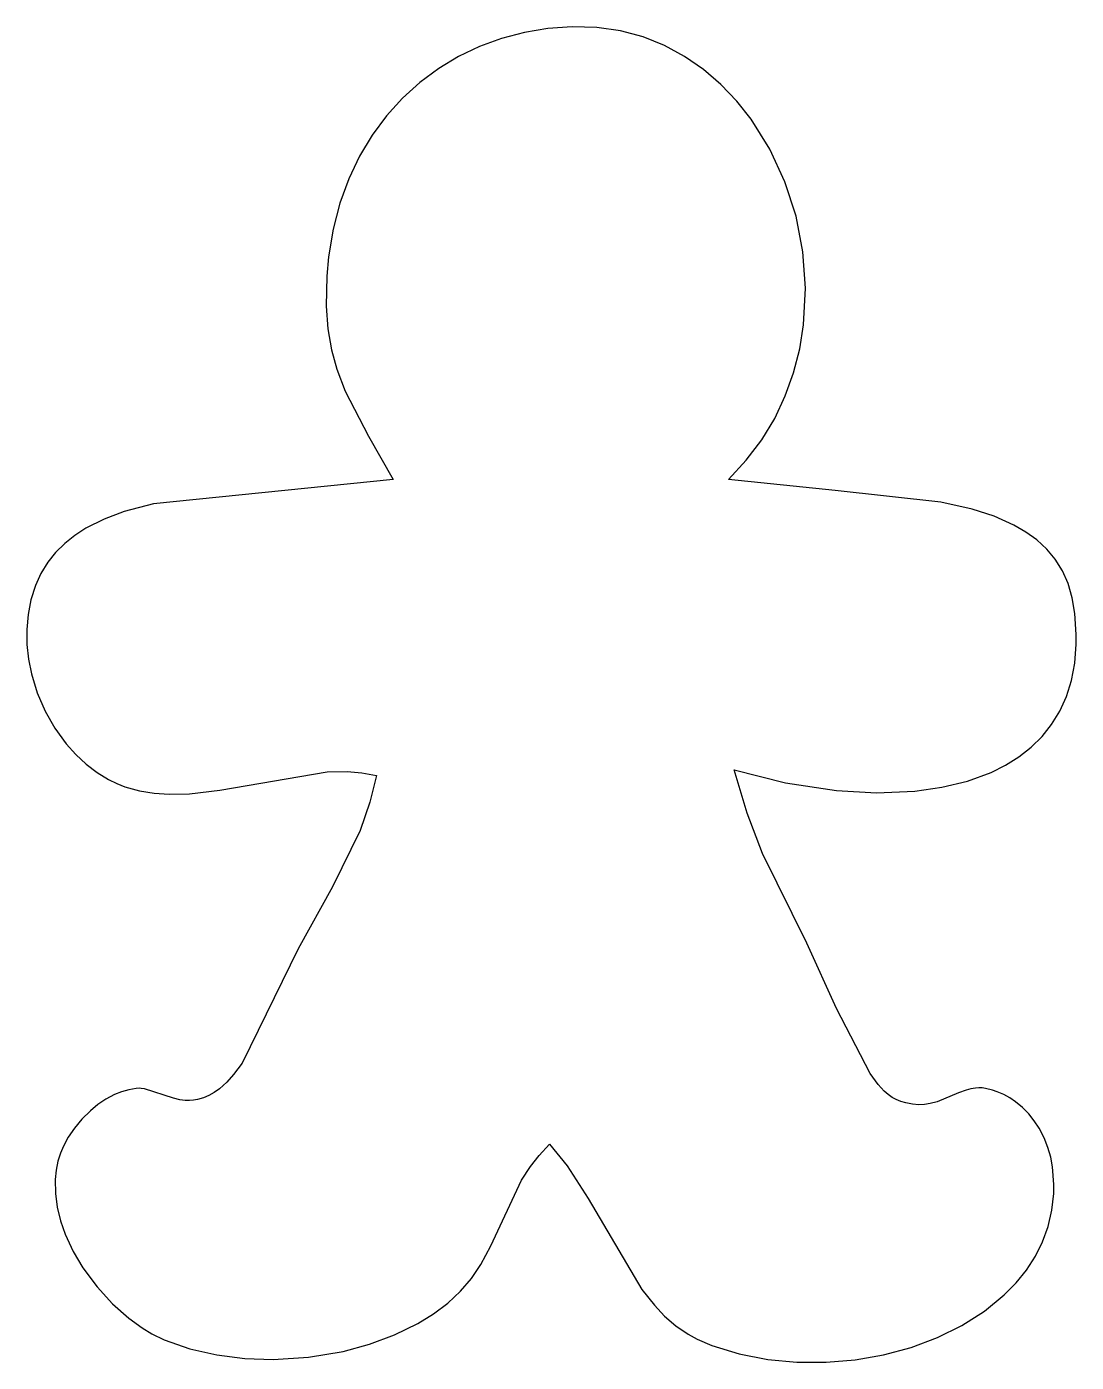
# Model space of a CAD drawing. Extents: x 0.12 to 2.73, y 0.14 to 3.46.
import ezdxf

# ---------------------------------------------------------------- set-up
doc = ezdxf.new("R2010")
doc.units = 0
doc.layers.add('GBM5', color=7, linetype='CONTINUOUS')

msp = doc.modelspace()

# ---------------------------------------------------------------- linework, layer by layer
at = {"layer": 'GBM5'}
msp.add_polyline3d([(0.466, 0.1935, 5.4999), (0.53, 0.1716, 5.4999), (0.5971, 0.1564, 5.4999), (0.6665, 0.1477, 5.4999), (0.7369, 0.1452, 5.4999), (0.8248, 0.1507, 5.4999), (0.9108, 0.1651, 5.4999), (0.9766, 0.1829, 5.4999), (1.0388, 0.2059, 5.4999), (1.0963, 0.234, 5.4999), (1.1357, 0.2582, 5.4999), (1.1713, 0.2851, 5.4999), (1.2028, 0.3145, 5.4999), (1.2297, 0.3463, 5.4999), (1.2528, 0.3805, 5.4999), (1.2782, 0.4273, 5.4999), (1.3545, 0.5907, 5.4999), (1.3767, 0.6243, 5.4999), (1.3984, 0.6516, 5.4999), (1.4241, 0.6796, 5.4999), (1.4674, 0.6257, 5.4999), (1.5195, 0.5453, 5.4999), (1.6532, 0.3185, 5.4999), (1.6843, 0.2796, 5.4999), (1.7099, 0.2529, 5.4999), (1.7378, 0.2289, 5.4999), (1.7685, 0.2077, 5.4999), (1.7907, 0.1953, 5.4999), (1.8268, 0.1796, 5.4999), (1.8953, 0.1588, 5.4999), (1.9661, 0.145, 5.4999), (2.0383, 0.1381, 5.4999), (2.111, 0.1379, 5.4999), (2.1833, 0.1441, 5.4999), (2.2541, 0.1565, 5.4999), (2.3225, 0.175, 5.4999), (2.3877, 0.1993, 5.4999), (2.4486, 0.2292, 5.4999), (2.5044, 0.2646, 5.4999), (2.554, 0.3052, 5.4999), (2.5832, 0.3351, 5.4999), (2.609, 0.3671, 5.4999), (2.6311, 0.4013, 5.4999), (2.6492, 0.4374, 5.4999), (2.663, 0.4756, 5.4999), (2.6723, 0.5157, 5.4999), (2.6768, 0.5577, 5.4999), (2.6771, 0.5794, 5.4999), (2.6739, 0.624, 5.4999), (2.6695, 0.6473, 5.4999), (2.6625, 0.6713, 5.4999), (2.6527, 0.6956, 5.4999), (2.6402, 0.7194, 5.4999), (2.6282, 0.7377, 5.4999), (2.6145, 0.755, 5.4999), (2.5989, 0.771, 5.4999), (2.5817, 0.7854, 5.4999), (2.5675, 0.795, 5.4999), (2.5524, 0.8033, 5.4999), (2.5363, 0.8102, 5.4999), (2.525, 0.814, 5.4999), (2.5072, 0.8184, 5.4999), (2.4988, 0.8196, 5.4999), (2.4905, 0.82, 5.4999), (2.4824, 0.8195, 5.4999), (2.4706, 0.8176, 5.4999), (2.4589, 0.8144, 5.4999), (2.4397, 0.8071, 5.4999), (2.3875, 0.7854, 5.4999), (2.3699, 0.7807, 5.4999), (2.3559, 0.7786, 5.4999), (2.3412, 0.778, 5.4999), (2.3255, 0.7792, 5.4999), (2.3089, 0.7825, 5.4999), (2.2972, 0.786, 5.4999), (2.285, 0.7907, 5.4999), (2.275, 0.7959, 5.4999), (2.265, 0.8031, 5.4999), (2.255, 0.812, 5.4999), (2.2401, 0.8284, 5.4999), (2.2204, 0.8552, 5.4999), (2.1368, 1.0171, 5.4999), (2.0629, 1.1795, 5.4999), (1.953, 1.4026, 5.4999), (1.9148, 1.5021, 5.4999), (1.8824, 1.6099, 5.4999), (2.01, 1.5779, 5.4999), (2.1372, 1.5586, 5.4999), (2.2365, 1.5532, 5.4999), (2.3315, 1.5571, 5.4999), (2.399, 1.5667, 5.4999), (2.4624, 1.5821, 5.4999), (2.5209, 1.6037, 5.4999), (2.5569, 1.6216, 5.4999), (2.5901, 1.6424, 5.4999), (2.6205, 1.6661, 5.4999), (2.6477, 1.693, 5.4999), (2.6715, 1.7229, 5.4999), (2.6918, 1.7561, 5.4999), (2.7083, 1.7925, 5.4999), (2.7207, 1.8323, 5.4999), (2.7289, 1.8754, 5.4999), (2.7327, 1.9221, 5.4999), (2.7328, 1.9467, 5.4999), (2.7294, 1.9988, 5.4999), (2.7229, 2.0377, 5.4999), (2.7124, 2.073, 5.4999), (2.6982, 2.1048, 5.4999), (2.6804, 2.1333, 5.4999), (2.6592, 2.1587, 5.4999), (2.6349, 2.1813, 5.4999), (2.6078, 2.2011, 5.4999), (2.5779, 2.2185, 5.4999), (2.5285, 2.2404, 5.4999), (2.4744, 2.2578, 5.4999), (2.3958, 2.2754, 5.4999), (2.1338, 2.3044, 5.4999), (1.8685, 2.332, 5.4999), (1.9128, 2.3795, 5.4999), (1.9511, 2.4302, 5.4999), (1.9833, 2.4836, 5.4999), (2.0097, 2.5393, 5.4999), (2.0304, 2.5969, 5.4999), (2.0455, 2.656, 5.4999), (2.0553, 2.716, 5.4999), (2.0601, 2.8068, 5.4999), (2.0537, 2.8974, 5.4999), (2.0364, 2.9862, 5.4999), (2.0089, 3.0716, 5.4999), (1.9716, 3.1523, 5.4999), (1.925, 3.2267, 5.4999), (1.8891, 3.272, 5.4999), (1.8494, 3.3135, 5.4999), (1.8062, 3.3506, 5.4999), (1.7595, 3.3829, 5.4999), (1.7095, 3.4099, 5.4999), (1.6564, 3.4313, 5.4999), (1.6002, 3.4465, 5.4999), (1.5413, 3.4552, 5.4999), (1.4797, 3.4568, 5.4999), (1.4198, 3.4522, 5.4999), (1.3614, 3.4424, 5.4999), (1.3047, 3.4274, 5.4999), (1.2501, 3.4074, 5.4999), (1.1979, 3.3824, 5.4999), (1.1484, 3.3526, 5.4999), (1.1018, 3.3181, 5.4999), (1.0586, 3.279, 5.4999), (1.019, 3.2354, 5.4999), (0.9833, 3.1873, 5.4999), (0.9519, 3.135, 5.4999), (0.925, 3.0785, 5.4999), (0.9029, 3.0179, 5.4999), (0.886, 2.9533, 5.4999), (0.8746, 2.8849, 5.4999), (0.8702, 2.8372, 5.4999), (0.8686, 2.7625, 5.4999), (0.8727, 2.7063, 5.4999), (0.8818, 2.6541, 5.4999), (0.8953, 2.6056, 5.4999), (0.9158, 2.5515, 5.4999), (0.9742, 2.4393, 5.4999), (1.0353, 2.332, 5.4999), (0.4394, 2.2713, 5.4999), (0.3668, 2.2519, 5.4999), (0.3169, 2.2332, 5.4999), (0.2715, 2.2105, 5.4999), (0.2441, 2.1928, 5.4999), (0.2191, 2.1729, 5.4999), (0.1966, 2.1506, 5.4999), (0.177, 2.1259, 5.4999), (0.1602, 2.0984, 5.4999), (0.1466, 2.0682, 5.4999), (0.1352, 2.0323, 5.4999), (0.128, 1.9958, 5.4999), (0.1247, 1.9588, 5.4999), (0.1251, 1.9217, 5.4999), (0.129, 1.8848, 5.4999), (0.1362, 1.8484, 5.4999), (0.1507, 1.8011, 5.4999), (0.1703, 1.7559, 5.4999), (0.1945, 1.7135, 5.4999), (0.2228, 1.6746, 5.4999), (0.2466, 1.6482, 5.4999), (0.2722, 1.6244, 5.4999), (0.2995, 1.6036, 5.4999), (0.3283, 1.5861, 5.4999), (0.3483, 1.5763, 5.4999), (0.3687, 1.5683, 5.4999), (0.4049, 1.558, 5.4999), (0.4416, 1.5519, 5.4999), (0.4788, 1.5493, 5.4999), (0.5289, 1.5505, 5.4999), (0.6048, 1.5598, 5.4999), (0.8713, 1.605, 5.4999), (0.9209, 1.6057, 5.4999), (0.9575, 1.6027, 5.4999), (0.9936, 1.596, 5.4999), (0.9775, 1.53, 5.4999), (0.953, 1.4598, 5.4999), (0.8846, 1.3195, 5.4999), (0.7992, 1.1656, 5.4999), (0.6601, 0.8816, 5.4999), (0.6387, 0.8528, 5.4999), (0.6216, 0.8338, 5.4999), (0.6035, 0.8177, 5.4999), (0.5908, 0.8086, 5.4999), (0.5775, 0.801, 5.4999), (0.5637, 0.795, 5.4999), (0.5493, 0.7907, 5.4999), (0.539, 0.7889, 5.4999), (0.5288, 0.7882, 5.4999), (0.5187, 0.7886, 5.4999), (0.5055, 0.7903, 5.4999), (0.4892, 0.7942, 5.4999), (0.4176, 0.8174, 5.4999), (0.4095, 0.8186, 5.4999), (0.4042, 0.8188, 5.4999), (0.3965, 0.8184, 5.4999), (0.3781, 0.8151, 5.4999), (0.3603, 0.81, 5.4999), (0.3432, 0.8032, 5.4999), (0.3216, 0.7919, 5.4999), (0.3014, 0.7784, 5.4999), (0.2828, 0.7631, 5.4999), (0.2617, 0.7421, 5.4999), (0.2434, 0.7199, 5.4999), (0.228, 0.6971, 5.4999), (0.2157, 0.6747, 5.4999), (0.2083, 0.6576, 5.4999), (0.2021, 0.6379, 5.4999), (0.1978, 0.615, 5.4999), (0.1957, 0.592, 5.4999), (0.1961, 0.5575, 5.4999), (0.2006, 0.5233, 5.4999), (0.2088, 0.4895, 5.4999), (0.2203, 0.4563, 5.4999), (0.2402, 0.4136, 5.4999), (0.2644, 0.3729, 5.4999), (0.2994, 0.3257, 5.4999), (0.3381, 0.2834, 5.4999), (0.3787, 0.2472, 5.4999), (0.4113, 0.2232, 5.4999), (0.4353, 0.2085, 5.4999)], close=True, dxfattribs=at)

doc.saveas('drawing.dxf')
